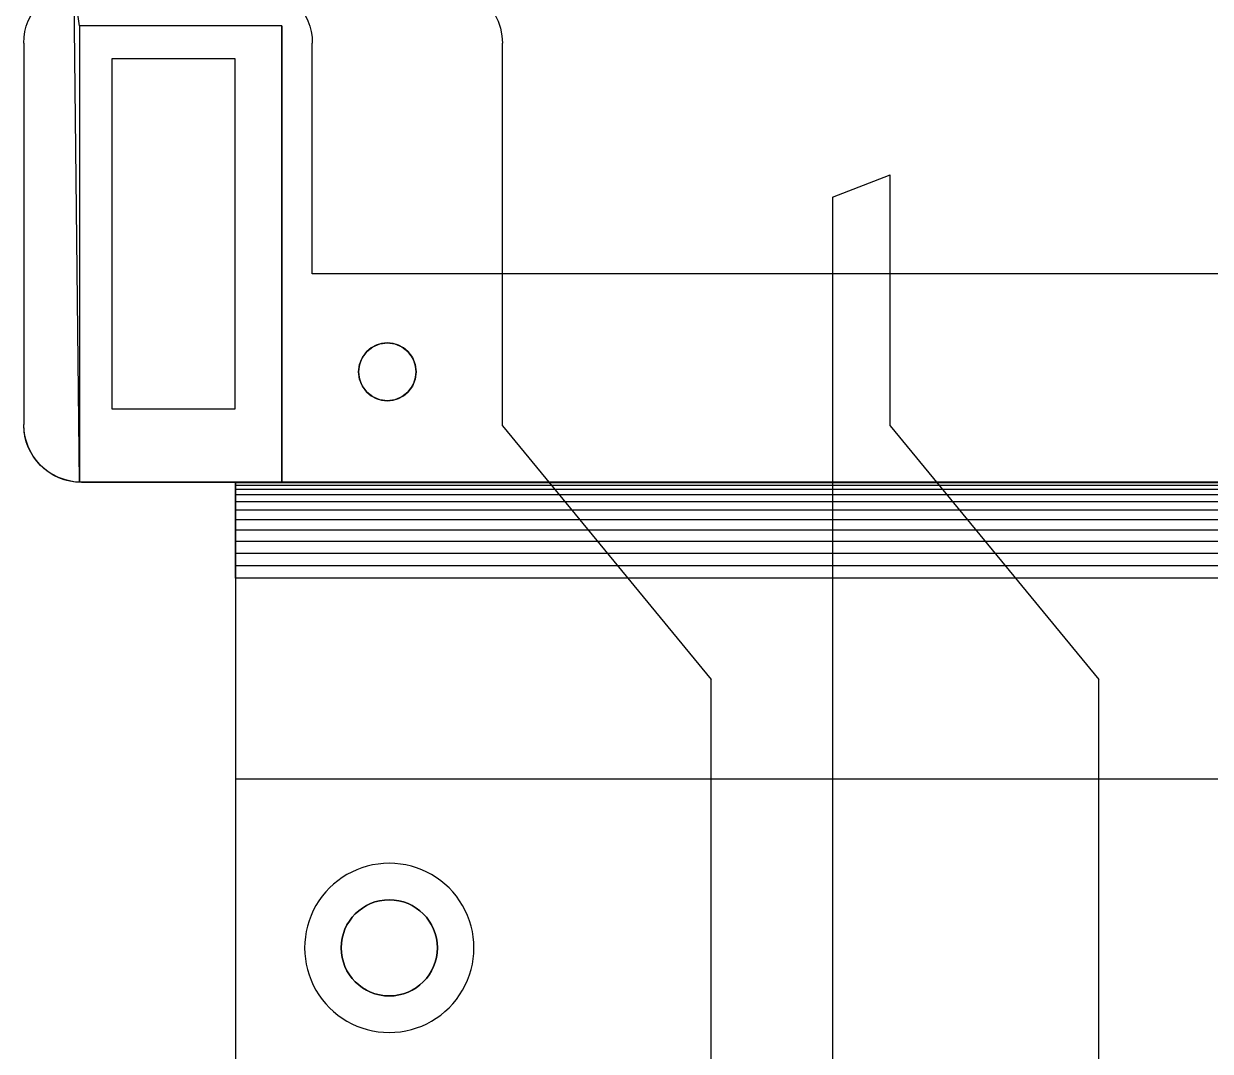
# Model space of a CAD drawing. Header units: millimetres. Extents: x -658 to 1307, y -81 to 472.
# Drawn here: x 369.8 to 431.5, y 44.3 to 97.7 of the extents above; entities that cross this region are included whole.
import ezdxf

# ---------------------------------------------------------------- set-up
doc = ezdxf.new("R2010")
doc.units = ezdxf.units.MM
doc.layers.get('0').update_dxf_attribs({"true_color": 0xffffff})

# ---------------------------------------------------------------- blocks, each defined once
blk = doc.blocks.new('frame_v_2_5_1')
for p, q in [((29, 738.73, 162.01), (26.08, 996.77, 162)), ((29, 976.03, 162.01), (26.08, 996.77, 162)), ((1.02, 974.79, 82), (1.02, 974.79, 162)), ((29, 976.03, 127.01), (29, 738.73, 127.01)), ((29, 976.03, 127.01), (29, 976.03, 162.01)), ((29, 976.03, 162.01), (29, 738.73, 162.01)), ((134.2, 976.03, 127.01), (29, 976.03, 127.01)), ((134.2, 976.03, 162.01), (29, 976.03, 162.01)), ((134.2, 738.66, 127.01), (134.2, 976.03, 127.01)), ((134.2, 976.03, 162.01), (134.2, 738.66, 162.01)), ((134.2, 976.03, 127.01), (134.2, 976.03, 162.01)), ((148.98, 974.79, 82), (148.98, 974.79, 127)), ((247.8, 974.79, 127.01), (247.8, 974.79, 162)), ((0.26, 970.94, 82), (0.26, 970.94, 162)), ((149.74, 970.94, 82), (149.74, 970.94, 127)), ((248.56, 970.94, 127.01), (248.56, 970.94, 162)), ((0, 967.03, 162), (0, 768.66, 162.01)), ((0, 967.03, 82), (0, 967.03, 162)), ((0, 967.03, 82), (0, 768.66, 82.01)), ((150, 847.03, 127.01), (150, 967.03, 127)), ((150, 847.03, 82.01), (150, 967.03, 82)), ((150, 967.03, 82), (150, 967.03, 127)), ((248.82, 847.03, 127.01), (248.82, 967.03, 127.01)), ((248.82, 967.03, 127.01), (248.82, 967.03, 162)), ((248.82, 767.98, 162.01), (248.82, 967.03, 162)), ((46, 959.03, 82.01), (109.74, 959.03, 82.01)), ((46, 959.03, 127.01), (109.74, 959.03, 127.01)), ((46, 959.03, 82.01), (46, 959.03, 127.01)), ((46, 776.66, 127.01), (46, 959.03, 127.01)), ((46, 776.66, 82.01), (46, 959.03, 82.01)), ((109.74, 959.03, 82.01), (109.74, 959.03, 127.01)), ((109.74, 959.03, 82.01), (109.74, 776.66, 82.01)), ((109.74, 959.03, 127.01), (109.74, 776.66, 127.01)), ((420.32, 886.89, 127.01), (450.32, 898.51, 127.01)), ((420.32, 886.89, 162.01), (450.32, 898.51, 162.01)), ((450.32, 847.03, 127.01), (450.32, 898.51, 127.01)), ((450.32, 767.98, 162.01), (450.32, 898.51, 162.01)), ((450.32, 898.51, 127.01), (450.32, 898.51, 162.01)), ((420.32, 886.89, 127.01), (420.32, 847.03, 127.01)), ((420.32, 886.89, 162.01), (420.32, 56.43, 162)), ((420.32, 886.89, 127.01), (420.32, 886.89, 162.01)), ((248.82, 847.03, 127.01), (150, 847.03, 127.01)), ((1082, 847.03, 82.01), (150, 847.03, 82.01)), ((150, 847.03, 82.01), (150, 847.03, 127.01)), ((420.32, 847.03, 127.01), (248.82, 847.03, 127.01)), ((248.82, 767.98, 127.01), (248.82, 847.03, 127.01)), ((450.32, 847.03, 127.01), (420.32, 847.03, 127.01)), ((420.32, 847.03, 127.01), (420.32, 56.43, 127.01)), ((621.82, 847.03, 127.01), (450.32, 847.03, 127.01)), ((450.32, 767.98, 127.01), (450.32, 847.03, 127.01)), ((181.5, 809.1, 162), (181.5, 809.1, 82.01)), ((185.12, 810.6, 162), (185.12, 810.6, 82.01)), ((189, 811.11, 162), (189, 811.11, 82.01)), ((192.88, 810.6, 162), (192.88, 810.6, 82.01)), ((196.5, 809.1, 162), (196.5, 809.1, 82.01)), ((176.01, 803.61, 162), (176.01, 803.61, 82.01)), ((178.39, 806.72, 162), (178.39, 806.71, 82.01)), ((199.61, 806.72, 162), (199.61, 806.71, 82.01)), ((201.99, 803.61, 162), (201.99, 803.61, 82.01)), ((174, 796.11, 162), (174, 796.11, 82.01)), ((174.51, 799.99, 162), (174.51, 799.99, 82.01)), ((203.49, 799.99, 162), (203.49, 799.99, 82.01)), ((204, 796.11, 162), (204, 796.11, 82.01)), ((174.51, 792.23, 162), (174.51, 792.23, 82.01)), ((203.49, 792.23, 162), (203.49, 792.23, 82.01)), ((176.01, 788.61, 162), (176.01, 788.61, 82.01)), ((178.39, 785.5, 162), (178.39, 785.5, 82.01)), ((199.61, 785.5, 162), (199.61, 785.5, 82.01)), ((201.99, 788.61, 162), (201.99, 788.61, 82.01)), ((181.5, 783.12, 162), (181.5, 783.12, 82.01)), ((185.12, 781.62, 162), (185.12, 781.62, 82.01)), ((189, 781.11, 162), (189, 781.11, 82.01)), ((192.88, 781.62, 162), (192.88, 781.62, 82.01)), ((196.5, 783.12, 162), (196.5, 783.12, 82.01)), ((109.74, 776.66, 127.01), (46, 776.66, 127.01)), ((109.74, 776.66, 82.01), (46, 776.66, 82.01)), ((46, 776.66, 82.01), (46, 776.66, 127.01)), ((109.74, 776.66, 82.01), (109.74, 776.66, 127.01)), ((0, 768.66, 82.01), (0, 768.66, 162.01)), ((0.26, 764.75, 162.01), (0, 768.66, 82.01)), ((0.26, 764.75, 82.01), (0.26, 764.75, 162.01)), ((1.03, 760.91, 162.01), (0.26, 764.75, 82.01)), ((248.82, 767.98, 127.01), (357.31, 636.09, 127)), ((248.82, 767.98, 127.01), (248.82, 767.98, 162.01)), ((248.82, 767.98, 162.01), (357.31, 636.09, 162)), ((450.32, 767.98, 127.01), (558.81, 636.09, 127)), ((450.32, 767.98, 162.01), (558.81, 636.09, 162)), ((450.32, 767.98, 127.01), (450.32, 767.98, 162.01)), ((1.02, 760.9, 82.01), (1.03, 760.91, 162.01)), ((2.29, 757.2, 162.01), (1.02, 760.9, 82.01)), ((2.28, 757.18, 82.01), (2.29, 757.2, 162.01)), ((4.02, 753.66, 82.01), (4.03, 753.68, 162.01)), ((6.2, 750.4, 82.01), (6.21, 750.43, 162.01)), ((8.79, 747.45, 82.01), (8.8, 747.48, 162.01)), ((11.74, 744.86, 82.01), (11.75, 744.9, 162.01)), ((15, 742.68, 82.01), (15.01, 742.73, 162.01)), ((18.52, 740.95, 82.01), (18.53, 741, 162.01)), ((22.24, 739.74, 162.01), (18.52, 740.95, 82.01)), ((26.08, 738.92, 127.01), (22.24, 739.74, 162.01)), ((22.24, 739.68, 82.01), (22.24, 739.74, 162.01)), ((26.08, 738.92, 127.01), (22.24, 739.68, 82.01)), ((26.08, 738.92, 127.01), (26.09, 738.98, 162.01)), ((29, 738.73, 127.01), (26.08, 738.92, 127.01)), ((26.08, 738.92, 82.01), (26.08, 738.92, 127.01)), ((29, 738.73, 127.01), (26.09, 738.98, 162.01)), ((29, 738.73, 127.01), (29, 738.73, 162.01)), ((30, 738.66, 82.01), (110, 738.77, 82.01)), ((110, 738.67, 124.36), (30, 738.66, 82.01)), ((30, 738.66, 82.01), (30, 738.66, 127.01)), ((30, 738.66, 127.01), (110, 738.66, 127.01)), ((1082, 738.77, 50.02), (110, 738.77, 50.02)), ((110, 738.77, 82.01), (1082, 738.77, 82.01)), ((110, 738.77, 82.01), (110, 738.67, 124.36)), ((110, 738.77, 50.02), (110, 738.77, 82.01)), ((110, 738.67, 124.36), (110, 738.66, 127.01)), ((110, 738.66, 127.01), (134.2, 738.66, 127.01)), ((110, 738.66, 162.01), (134.2, 738.66, 162.01)), ((110, 738.66, 162.01), (110, 0, 162.01)), ((110, 738.66, 127.01), (110, 738.66, 162.01)), ((1082, 738.34, 43.5), (110, 738.34, 43.5)), ((1082, 737.07, 37.08), (110, 737.07, 37.08)), ((1082, 734.96, 30.89), (110, 734.96, 30.89)), ((134.2, 738.66, 127.01), (134.2, 738.66, 162.01)), ((1082, 732.07, 25.02), (110, 732.07, 25.02)), ((1082, 728.44, 19.58), (110, 728.44, 19.58)), ((1082, 724.13, 14.66), (110, 724.13, 14.66)), ((1082, 719.21, 10.35), (110, 719.21, 10.35)), ((1082, 713.77, 6.72), (110, 713.77, 6.72)), ((1082, 707.91, 3.82), (110, 707.91, 3.82)), ((1082, 701.71, 1.72), (110, 701.71, 1.72)), ((1082, 695.3, 0.44), (110, 695.3, 0.44)), ((1082, 688.77, 0.02), (110, 688.77, 0.02)), ((110, 688.77, 0.02), (110, 584.5, 0)), ((357.31, 636.09, 127), (357.31, 636.09, 162)), ((357.31, 337.28, 127), (357.31, 636.09, 127)), ((357.31, 337.28, 162), (357.31, 636.09, 162)), ((558.81, 337.28, 127), (558.81, 636.09, 127)), ((558.81, 337.28, 162), (558.81, 636.09, 162)), ((558.81, 636.09, 127), (558.81, 636.09, 162)), ((110, 584.5, 0), (1082, 584.5, 0)), ((110, 584.5, 0), (110, 584.49, 50)), ((110, 584.49, 50), (1082, 584.49, 50)), ((110, 584.49, 50), (110, 414.5, 50)), ((190, 540.53, 127.01), (190, 540.53, 162.01)), ((151.89, 518.53, 127.01), (151.89, 518.53, 162.01)), ((177.5, 518.18, 49.99), (177.5, 518.18, 127.01)), ((183.53, 520.68, 49.99), (183.53, 520.68, 127.01)), ((190, 521.53, 49.99), (190, 521.53, 127.01)), ((196.47, 520.68, 49.99), (196.47, 520.68, 127.01)), ((202.5, 518.18, 49.99), (202.5, 518.18, 127.01)), ((228.11, 518.53, 127.01), (228.11, 518.53, 162.01)), ((172.32, 514.2, 49.99), (172.32, 514.2, 127.01)), ((207.68, 514.2, 49.99), (207.68, 514.2, 127.01)), ((168.35, 509.03, 49.99), (168.35, 509.03, 127.01)), ((211.65, 509.03, 49.99), (211.65, 509.03, 127.01)), ((165.85, 503, 49.99), (165.85, 503, 127.01)), ((214.15, 503, 49.99), (214.15, 503, 127.01)), ((165, 496.53, 49.99), (165, 496.53, 127.01)), ((215, 496.53, 49.99), (215, 496.53, 127.01)), ((165.85, 490.06, 49.99), (165.85, 490.06, 127.01)), ((214.15, 490.06, 49.99), (214.15, 490.06, 127.01)), ((168.35, 484.03, 49.99), (168.35, 484.03, 127.01)), ((211.65, 484.03, 49.99), (211.65, 484.03, 127.01)), ((172.32, 478.85, 49.99), (172.32, 478.85, 127.01)), ((207.68, 478.85, 49.99), (207.68, 478.85, 127.01)), ((151.89, 474.53, 127.01), (151.89, 474.53, 162.01)), ((177.5, 474.88, 49.99), (177.5, 474.88, 127.01)), ((183.53, 472.38, 49.99), (183.53, 472.38, 127.01)), ((190, 471.53, 49.99), (190, 471.53, 127.01)), ((196.47, 472.38, 49.99), (196.47, 472.38, 127.01)), ((202.5, 474.88, 49.99), (202.5, 474.88, 127.01)), ((228.11, 474.53, 127.01), (228.11, 474.53, 162.01)), ((190, 452.53, 127.01), (190, 452.53, 162.01))]:
    blk.add_line(p, q)
for points in [[(218.82, 997.03, 127.01), (222.74, 996.77, 127.01), (226.59, 996, 127.01), (230.3, 994.74, 127.01), (233.82, 993.01, 127.01), (237.08, 990.83, 127.01), (240.03, 988.24, 127.01), (242.62, 985.29, 127.01), (244.8, 982.03, 127.01), (246.54, 978.51, 127.01), (247.8, 974.79, 127.01), (248.56, 970.94, 127.01), (248.82, 967.03, 127.01)], [(218.82, 997.03, 162), (222.74, 996.77, 162), (226.59, 996, 162), (230.3, 994.74, 162), (233.82, 993.01, 162), (237.08, 990.83, 162), (240.03, 988.24, 162), (242.62, 985.29, 162), (244.8, 982.03, 162), (246.54, 978.51, 162), (247.8, 974.79, 162), (248.56, 970.94, 162), (248.82, 967.03, 162)]]:
    blk.add_polyline3d(points)
blk.add_polyline3d([(201.99, 803.61, 82.01), (203.49, 799.99, 82.01), (204, 796.11, 82.01), (203.49, 792.23, 82.01), (201.99, 788.61, 82.01), (199.61, 785.5, 82.01), (196.5, 783.12, 82.01), (192.88, 781.62, 82.01), (189, 781.11, 82.01), (185.12, 781.62, 82.01), (181.5, 783.12, 82.01), (178.39, 785.5, 82.01), (176.01, 788.61, 82.01), (174.51, 792.23, 82.01), (174, 796.11, 82.01), (174.51, 799.99, 82.01), (176.01, 803.61, 82.01), (178.39, 806.71, 82.01), (181.5, 809.1, 82.01), (185.12, 810.6, 82.01), (189, 811.11, 82.01), (192.88, 810.6, 82.01), (196.5, 809.1, 82.01), (199.61, 806.71, 82.01), (201.99, 803.61, 82.01)], close=True)
at = {"extrusion": (2.38222e-06, -8.76703e-06, -1)}
blk.add_circle((-189, 796.11, -162.01), 15, dxfattribs=at)
at = {"extrusion": (-2.94543e-08, -1.17884e-07, -1)}
blk.add_circle((-190, 496.53, -127.01), 25, dxfattribs=at)
blk.add_circle((190, 496.53, 49.99), 25)
at = {"extrusion": (-1.50398e-15, -1.80957e-29, -1)}
blk.add_arc((-30, 967.03, -162), 30, 360, 90, dxfattribs=at)
at = {"extrusion": (6.8039e-44, 2.82745e-30, -1)}
blk.add_arc((-30, 967.03, -82), 30, 0, 90, dxfattribs=at)
at = {"extrusion": (-5.04871e-28, -1.21491e-41, -1)}
blk.add_arc((-120, 967.03, -127), 30, 90, 180, dxfattribs=at)
at = {"extrusion": (-5.04871e-28, -2.42981e-41, -1)}
blk.add_arc((-120, 967.03, -82), 30, 90, 180, dxfattribs=at)
at = {"extrusion": (-5.52275e-09, 5.70071e-09, -1)}
blk.add_arc((-29.97, 768.7, -162.01), 29.97, 271.84653, 359.93738, dxfattribs=at)
at = {"extrusion": (-5.04871e-28, 0, -1)}
blk.add_arc((-30, 768.66, -82.01), 30, 270, 0, dxfattribs=at)
at = {"extrusion": (1, -5.85073e-15, 1.44376e-14)}
blk.add_arc((688.77, 50.02, 110), 50, 270.0064, 0.0064, dxfattribs=at)
for centre, start, end in [((190, 496.53, 127.01), 90, 150), ((190, 496.53, 162.01), 90, 150), ((190, 496.53, 127.01), 30, 90), ((190, 496.53, 162.01), 30, 90), ((190, 496.53, 127.01), 150, 210), ((190, 496.53, 162.01), 150, 210), ((190, 496.53, 127.01), 330, 30), ((190, 496.53, 162.01), 330, 30), ((190, 496.53, 127.01), 210, 270), ((190, 496.53, 162.01), 210, 270), ((190, 496.53, 127.01), 270, 330), ((190, 496.53, 162.01), 270, 330)]:
    blk.add_arc(centre, 44, start, end)

msp = doc.modelspace()

# ---------------------------------------------------------------- block references
at = {"xscale": 0.1, "yscale": 0.1, "zscale": 0.1}
msp.add_blockref('frame_v_2_5_1', (369.783, 0, -0.001), dxfattribs=at)

doc.saveas('drawing.dxf')
